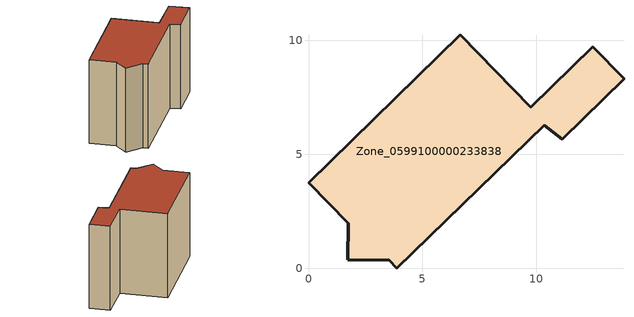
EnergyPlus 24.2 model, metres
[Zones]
Zone_0599100000233838
 floor ground (C_G): 12.47,9.72 13.85,8.31 11.13,5.66 10.35,6.27 3.88,0 3.54,0.34 1.72,0.37 1.75,1.97 0,3.76 6.66,10.24 9.75,7.07 z0
 wall outside (C_F): 1.72,0.37 3.54,0.34 3.88,0 10.35,6.27 11.13,5.66 13.85,8.31 12.47,9.72 9.75,7.07 6.66,10.24 0,3.76 1.75,1.97 1.72,0.37 z0:8.25
 roof outside (C_R): 12.47,9.72 9.75,7.07 6.66,10.24 0,3.76 1.75,1.97 1.72,0.37 3.54,0.34 3.88,0 10.35,6.27 11.13,5.66 13.85,8.31 z8.25
[BUILDING]
Pand.0599100000233838: North Axis=0; Terrain=City; Loads Convergence Tolerance Value=0.04; Temperature Convergence Tolerance Value=0.4; Solar Distribution=FullExterior; Maximum Number of Warmup Days=25; Minimum Number of Warmup Days=1
[Site:Location]
Rotterdam.The.Hague.AP_ZH_NLD Design_Conditions: Latitude=51.96; Longitude=4.45; Time Zone=1; Elevation=-4.5
[SITE:GROUNDTEMPERATURE:BUILDINGSURFACE]
18, 18, 18, 18, 18, 18, 18, 18, 18, 18, 18, 18
[MATERIAL] Thermal Absorptance=0.9; Solar Absorptance=0.7; Visible Absorptance=0.7
Name | Roughness | Thickness | Conductivity | Density | Specific Heat
G.TI.1975-1991 | MediumSmooth | 0.15 | 0.288461 | 540 | 1210
F.TI.1975-1991 | Rough | 0.3 | 0.230769 | 1920 | 840
R.TI.1975-1991 | MediumRough | 0.2 | 0.153846 | 1500 | 1000
[CONSTRUCTION]
C_G: G.TI.1975-1991
C_F: F.TI.1975-1991
C_R: R.TI.1975-1991
[ZONE]
Zone_0599100000233838: Type=1; Multiplier=1; Ceiling Height=Autocalculate; Volume=Autocalculate; Floor Area=autocalculate; Part of Total Floor Area=Yes
[ZONEINFILTRATION:DESIGNFLOWRATE]
Infil_Zone_0599100000233838: Zone or ZoneList or Space or SpaceList=Zone_0599100000233838; Schedule=AlwaysOn; Design Flow Rate Calculation Method=Flow/Area; Flow Rate per Floor Area=0.003; Constant Term Coefficient=1; Temperature Term Coefficient=0; Velocity Term Coefficient=0; Velocity Squared Term Coefficient=0
[HVACTEMPLATE:ZONE:IDEALLOADSAIRSYSTEM]
Zone_0599100000233838: Maximum Heating Supply Air Temperature=50; Minimum Cooling Supply Air Temperature=13; Maximum Heating Supply Air Humidity Ratio=0.0156; Minimum Cooling Supply Air Humidity Ratio=0.0077; Heating Limit=NoLimit; Cooling Limit=NoLimit; Dehumidification Control Type=ConstantSensibleHeatRatio; Cooling Sensible Heat Ratio=0.7; Dehumidification Setpoint=60; Humidification Control Type=None; Humidification Setpoint=30; Outdoor Air Method=None; Outdoor Air Flow Rate per Person=0.00944; Outdoor Air Flow Rate per Zone Floor Area=0; Outdoor Air Flow Rate per Zone=0; Demand Controlled Ventilation Type=None; Outdoor Air Economizer Type=NoEconomizer; Heat Recovery Type=None; Sensible Heat Recovery Effectiveness=0.7; Latent Heat Recovery Effectiveness=0.65
[ZONECONTROL:THERMOSTAT]
ThermostatControl_Zone_0599100000233838: Zone or ZoneList=Zone_0599100000233838; Control Type Schedule=DualSetpointControlType; Control 1=Thermostat_Zone_0599100000233838; Temperature Difference Between Cutout And Setpoint=0
[THERMOSTATSETPOINT:DUALSETPOINT]
Thermostat_Zone_0599100000233838: Heating Setpoint Temperature Schedule=HeatingSetpoint_Zone_0599100000233838; Cooling Setpoint Temperature Schedule=CoolingSetpoint_Zone_0599100000233838
[SCHEDULE:COMPACT]
HeatingSetpoint_Zone_0599100000233838: Through: 12/31, For: AllDays, Until: 24:00, 21
CoolingSetpoint_Zone_0599100000233838: Through: 12/31, For: AllDays, Until: 24:00, 24
DualSetpointControlType: Through: 12/31, For: AllDays, Until: 24:00, 4
AlwaysOn: Through: 12/31, For: AllDays, Until: 24:00, 1
